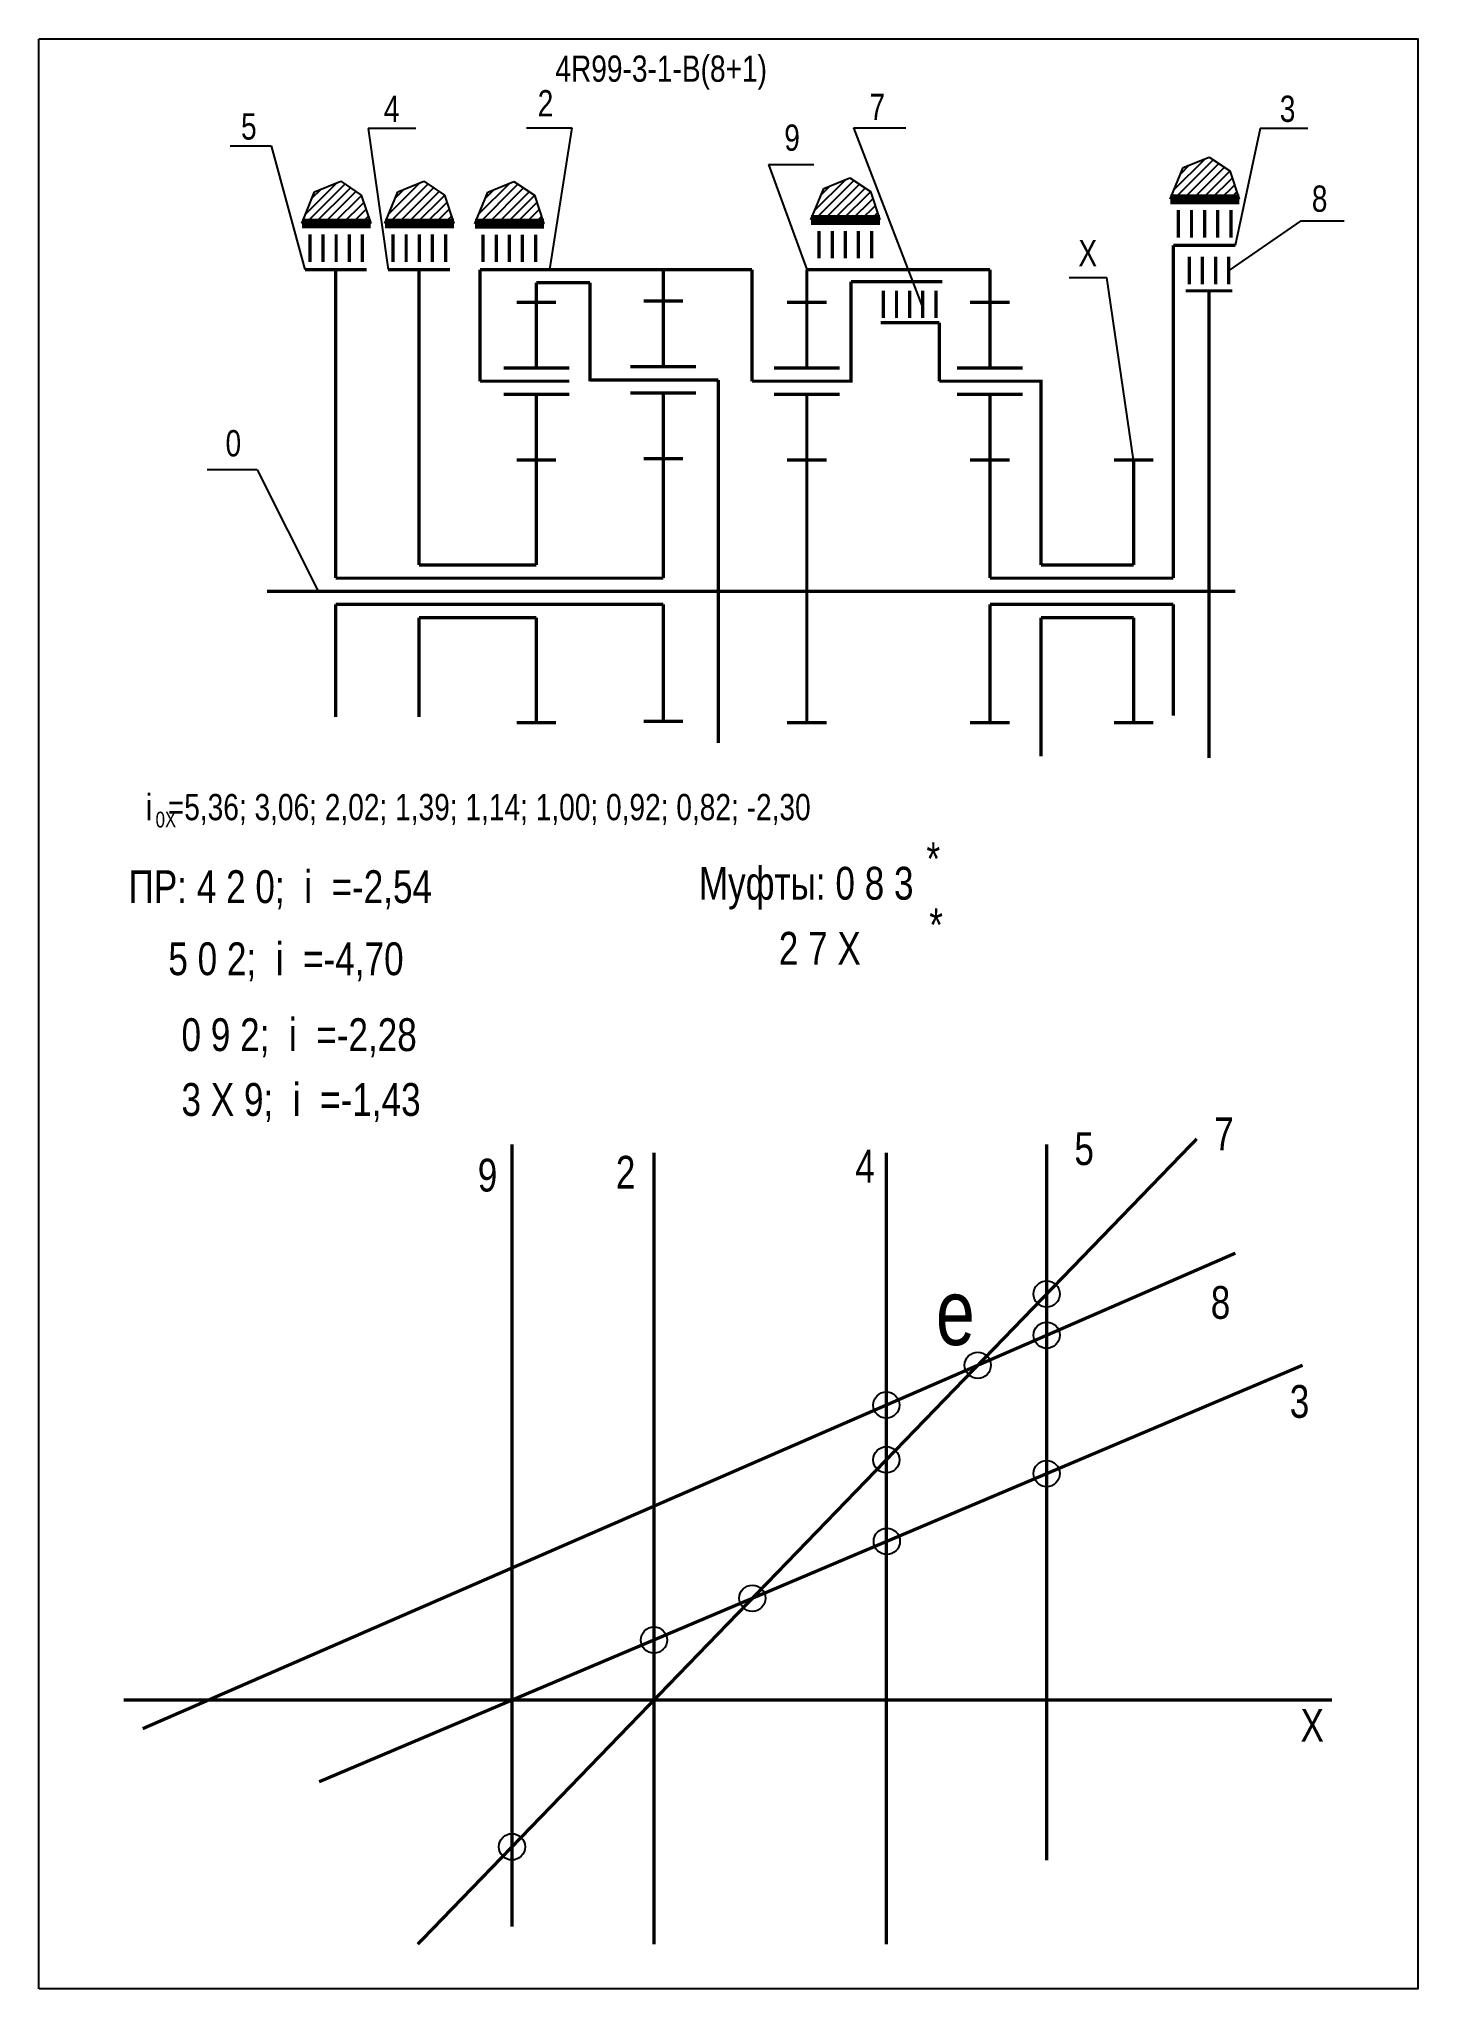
# Model space of a CAD drawing. Extents: x -361 to -151, y 153 to 450.
import ezdxf

# ---------------------------------------------------------------- set-up
doc = ezdxf.new("R2010")
doc.units = 0
doc.header["$LTSCALE"] = 15
doc.layers.add('DIM', color=92, linetype='CONTINUOUS')
doc.layers.add('MAIN', color=5, linetype='CONTINUOUS')
doc.styles.add('AMK', font='amk.shx', dxfattribs={"width": 0.8})

msp = doc.modelspace()

# ---------------------------------------------------------------- hatches: boundary and pattern name
at = {"layer": 'DIM'}
h = msp.add_hatch(dxfattribs=at)
h.set_pattern_fill('_USER', color=0, angle=45, style=0, pattern_type=0)
h.set_pattern_definition([(45, (63.22, -0.2431), (-0.7071068, 0.7071068), [])])
h.paths.add_polyline_path([(-187.08, 430.28), (-189.02, 425.46), (-178.52, 425.46), (-179.97, 429.78), (-183.09, 431.89)])
h = msp.add_hatch(dxfattribs=at)
h.set_pattern_fill('_USER', color=0, angle=45, style=0, pattern_type=0)
h.set_pattern_definition([(45, (-69.0393, -3.9415), (-0.7071068, 0.7071068), [])])
h.paths.add_polyline_path([(-319.34, 426.58), (-321.28, 421.76), (-310.78, 421.76), (-312.23, 426.08), (-315.35, 428.2)])
h = msp.add_hatch(dxfattribs=at)
h.set_pattern_fill('_USER', color=0, angle=45, style=0, pattern_type=0)
h.set_pattern_definition([(45, (-56.3793, -3.9415), (-0.7071068, 0.7071068), [])])
h.paths.add_polyline_path([(-306.68, 426.58), (-308.62, 421.76), (-298.12, 421.76), (-299.57, 426.08), (-302.69, 428.2)])
h = msp.add_hatch(dxfattribs=at)
h.set_pattern_fill('_USER', color=0, angle=45, style=0, pattern_type=0)
h.set_pattern_definition([(45, (-42.6759, -3.9611), (-0.7071068, 0.7071068), [])])
h.paths.add_polyline_path([(-292.97, 426.56), (-294.92, 421.74), (-284.42, 421.74), (-285.87, 426.06), (-288.98, 428.18)])
h = msp.add_hatch(dxfattribs=at)
h.set_pattern_fill('_USER', color=0, angle=45, style=0, pattern_type=0)
h.set_pattern_definition([(45, (8.4927, -3.4035), (-0.7071068, 0.7071068), [])])
h.paths.add_polyline_path([(-241.8, 427.12), (-243.75, 422.3), (-233.25, 422.3), (-234.7, 426.62), (-237.82, 428.73)])

# ---------------------------------------------------------------- linework, layer by layer
at = {"layer": 'DIM', "color": 0}
for p, q in [((-303.9, 436.21), (-311.16, 436.21)), ((-311.16, 436.21), (-308.15, 414.74)), ((-287.08, 436.36), (-280.17, 436.36)), ((-280.17, 436.36), (-283.54, 414.74)), ((-237.25, 436.35), (-229.3, 436.35)), ((-237.25, 436.35), (-226.72, 408.85)), ((-175.34, 436.21), (-179.14, 418.44)), ((-168.08, 436.21), (-175.34, 436.21)), ((-332.17, 433.59), (-325.94, 433.59)), ((-325.94, 433.59), (-320.81, 414.74)), ((-250.23, 430.77), (-243.31, 430.77)), ((-250.23, 430.77), (-244.37, 414.74)), ((-187.08, 430.28), (-183.09, 431.89)), ((-183.09, 431.89), (-179.97, 429.78)), ((-319.34, 426.58), (-315.35, 428.2)), ((-315.35, 428.2), (-312.23, 426.08)), ((-306.68, 426.58), (-302.69, 428.2)), ((-302.69, 428.2), (-299.57, 426.08)), ((-292.97, 426.56), (-288.98, 428.18)), ((-288.98, 428.18), (-285.87, 426.06)), ((-241.8, 427.12), (-237.82, 428.73)), ((-237.82, 428.73), (-234.7, 426.62)), ((-189.02, 425.46), (-187.08, 430.28)), ((-179.97, 429.78), (-178.52, 425.46)), ((-321.28, 421.76), (-319.34, 426.58)), ((-312.23, 426.08), (-310.78, 421.76)), ((-308.62, 421.76), (-306.68, 426.58)), ((-299.57, 426.08), (-298.12, 421.76)), ((-294.92, 421.74), (-292.97, 426.56)), ((-285.87, 426.06), (-284.42, 421.74)), ((-243.75, 422.3), (-241.8, 427.12)), ((-234.7, 426.62), (-233.25, 422.3)), ((-169.12, 422.16), (-180.13, 414.61)), ((-169.12, 422.16), (-162.56, 422.16)), ((-204.4, 413.52), (-198.68, 413.52)), ((-194.62, 385.75), (-198.68, 413.52)), ((-328.07, 384.23), (-335.68, 384.23)), ((-328.07, 384.23), (-318.8, 365.75))]:
    msp.add_line(p, q, dxfattribs=at)
at = {"layer": 'DIM', "color": 0, "const_width": 0.5}
for points in [[(-188.55, 367.75), (-188.55, 418.44)], [(-316.11, 367.75), (-316.11, 414.74)], [(-303.45, 369.75), (-303.45, 414.74)], [(-294.13, 397.75), (-294.13, 414.74)], [(-294.13, 414.74), (-266.24, 414.74)], [(-277.41, 412.75), (-285.55, 412.75)], [(-277.41, 412.75), (-277.41, 397.75)], [(-266.24, 414.74), (-252.74, 414.74)], [(-252.74, 397.75), (-252.74, 414.74)], [(-244.37, 414.74), (-216.5, 414.74)], [(-239.6, 397.75), (-237.64, 397.75), (-237.64, 412.89)], [(-237.64, 412.89), (-223.76, 412.89)], [(-186.68, 411.51), (-179.55, 411.51)], [(-183.12, 411.51), (-183.12, 340.37)], [(-233.15, 406.67), (-224.2, 406.67)], [(-224.2, 406.67), (-224.2, 397.75)], [(-257.86, 397.95), (-257.86, 342.65)], [(-211.67, 397.75), (-208.7, 397.75), (-208.7, 369.75)], [(-326.57, 365.75), (-266.73, 365.75)], [(-316.11, 367.75), (-266.24, 367.75)], [(-303.45, 365.75), (-244.37, 365.75)], [(-244.37, 365.75), (-179.14, 365.75)], [(-216.5, 367.75), (-188.55, 367.75)], [(-316.11, 363.75), (-266.24, 363.75)], [(-316.11, 346.62), (-316.11, 363.75)], [(-216.5, 363.75), (-188.55, 363.75)], [(-188.55, 346.82), (-188.55, 363.75)], [(-303.45, 346.62), (-303.45, 361.75)], [(-208.7, 361.75), (-208.7, 340.59)], [(-184.99, 282.35), (-303.62, 159.69)], [(-289.28, 281.5), (-289.28, 162.38)], [(-267.66, 159.68), (-267.66, 280.23)], [(-179.11, 264.94), (-345.51, 192.52)], [(-318.65, 184.43), (-168.87, 247.87)], [(-348.42, 196.87), (-164.39, 196.87)]]:
    msp.add_lwpolyline(points, dxfattribs=at)
at = {"layer": 'DIM', "color": 0}
for points in [[(-303.45, 369.75, 0.5, 0.5, 0), (-285.55, 369.75, 0.5, 0.5, 0)], [(-208.7, 369.75, 0.5, 0.5, 0), (-194.62, 369.75, 0.5, 0.5, 0)], [(-303.45, 365.75, 0.5, 0.5, 0), (-285.55, 365.75, 0.5, 0.5, 0)], [(-303.45, 361.75, 0.5, 0.5, 0), (-285.55, 361.75, 0.5, 0.5, 0)], [(-208.7, 361.75, 0.5, 0.5, 0), (-194.62, 361.75, 0.5, 0.5, 0)], [(-232.26, 159.68, 0.5, 0.5, 0), (-232.26, 280.23, 0.5, 0.5, 0)], [(-207.85, 281.5, 0.5, 0.5, 0), (-207.85, 172.47, 0.5, 0.5, 0)]]:
    msp.add_lwpolyline(points, format="xyseb", dxfattribs=at)
for centre in [(-207.85, 258.72), (-207.85, 252.44), (-218.34, 247.87), (-232.26, 241.81), (-232.26, 233.47), (-207.85, 231.36), (-232.19, 221.05), (-252.67, 212.38), (-267.66, 206.02), (-289.28, 174.52)]:
    msp.add_circle(centre, 2, dxfattribs=at)
at = {"layer": 'MAIN'}
for points in [[(-361.31, 152.87), (-361.31, 449.87)], [(-361.3, 449.87), (-151.3, 449.87), (-151.3, 152.87), (-361.3, 152.87)]]:
    msp.add_lwpolyline(points, dxfattribs=at)
at = {"layer": 'MAIN', "color": 0}
for points, const_width in [([(-189.02, 425.46), (-178.52, 425.46)], 1.5), ([(-321.28, 421.76), (-310.78, 421.76)], 1.5), ([(-308.62, 421.76), (-298.12, 421.76)], 1.5), ([(-294.92, 421.74), (-284.42, 421.74)], 1.5), ([(-243.75, 422.3), (-233.25, 422.3)], 1.5), ([(-179.79, 423.81), (-179.79, 419.61)], 0.5), ([(-312.05, 420.11), (-312.05, 415.91)], 0.5), ([(-299.39, 420.11), (-299.39, 415.91)], 0.5), ([(-285.68, 420.09), (-285.68, 415.89)], 0.5), ([(-234.51, 420.64), (-234.51, 416.45)], 0.5), ([(-188.55, 418.44), (-179.14, 418.44)], 0.5), ([(-320.81, 414.74), (-311.4, 414.74)], 0.5), ([(-308.15, 414.74), (-298.74, 414.74)], 0.5), ([(-285.55, 409.75), (-285.55, 412.75)], 0.5), ([(-266.24, 409.95), (-266.24, 414.74)], 0.5), ([(-244.37, 409.75), (-244.37, 414.74)], 0.5), ([(-216.5, 399.75), (-216.5, 414.74)], 0.5), ([(-285.55, 409.75), (-288.55, 409.75)], 0.5), ([(-285.55, 399.75), (-285.55, 409.75)], 0.5), ([(-285.55, 409.75), (-282.55, 409.75)], 0.5), ([(-266.24, 409.95), (-269.24, 409.95)], 0.5), ([(-266.24, 399.95), (-266.24, 409.95)], 0.5), ([(-266.24, 409.95), (-263.24, 409.95)], 0.5), ([(-244.37, 409.75), (-247.37, 409.75)], 0.5), ([(-244.37, 399.75), (-244.37, 409.75)], 0.5), ([(-244.37, 409.75), (-241.37, 409.75)], 0.5), ([(-224.72, 411.56), (-224.72, 407.37)], 0.5), ([(-216.5, 409.75), (-219.5, 409.75)], 0.5), ([(-216.5, 409.75), (-213.5, 409.75)], 0.5), ([(-280.55, 397.75), (-294.13, 397.75)], 0.5), ([(-257.86, 397.95), (-277.41, 397.95)], 0.5), ([(-239.6, 397.75), (-252.74, 397.75)], 0.5), ([(-211.67, 397.75), (-224.2, 397.75)], 0.5), ([(-285.55, 395.75), (-290.55, 395.75)], 0.5), ([(-285.55, 385.75), (-285.55, 395.75), (-280.55, 395.75)], 0.5), ([(-266.24, 395.95), (-271.24, 395.95)], 0.5), ([(-266.24, 385.95), (-266.24, 395.95), (-261.24, 395.95)], 0.5), ([(-244.37, 395.75), (-249.37, 395.75)], 0.5), ([(-244.37, 385.75), (-244.37, 395.75), (-239.37, 395.75)], 0.5), ([(-216.5, 395.75), (-221.5, 395.75)], 0.5), ([(-216.5, 385.75), (-216.5, 395.75), (-211.5, 395.75)], 0.5), ([(-266.24, 385.95), (-269.24, 385.95)], 0.5), ([(-266.24, 367.75), (-266.24, 385.95)], 0.5), ([(-266.24, 385.95), (-263.24, 385.95)], 0.5), ([(-285.55, 385.75), (-288.55, 385.75)], 0.5), ([(-285.55, 369.75), (-285.55, 385.75)], 0.5), ([(-285.55, 385.75), (-282.55, 385.75)], 0.5), ([(-244.37, 385.75), (-247.37, 385.75)], 0.5), ([(-244.37, 365.75), (-244.37, 385.75)], 0.5), ([(-244.37, 385.75), (-241.37, 385.75)], 0.5), ([(-216.5, 385.75), (-219.5, 385.75)], 0.5), ([(-216.5, 367.75), (-216.5, 385.75)], 0.5), ([(-216.5, 385.75), (-213.5, 385.75)], 0.5), ([(-194.62, 385.75), (-197.62, 385.75)], 0.5), ([(-194.62, 369.75), (-194.62, 385.75)], 0.5), ([(-194.62, 385.75), (-191.62, 385.75)], 0.5), ([(-244.37, 365.75), (-244.37, 345.75)], 0.5), ([(-266.24, 363.75), (-266.24, 345.95)], 0.5), ([(-216.5, 363.75), (-216.5, 345.75)], 0.5), ([(-285.55, 361.75), (-285.55, 345.75)], 0.5), ([(-194.62, 361.75), (-194.62, 345.75)], 0.5), ([(-285.55, 345.75), (-288.55, 345.75)], 0.5), ([(-285.55, 345.75), (-282.55, 345.75)], 0.5), ([(-266.24, 345.95), (-269.24, 345.95)], 0.5), ([(-266.24, 345.95), (-263.24, 345.95)], 0.5), ([(-244.37, 345.75), (-247.37, 345.75)], 0.5), ([(-244.37, 345.75), (-241.37, 345.75)], 0.5), ([(-216.5, 345.75), (-219.5, 345.75)], 0.5), ([(-216.5, 345.75), (-213.5, 345.75)], 0.5), ([(-194.62, 345.75), (-197.62, 345.75)], 0.5), ([(-194.62, 345.75), (-191.62, 345.75)], 0.5)]:
    msp.add_lwpolyline(points, dxfattribs=dict(at, const_width=const_width))
for points in [[(-187.79, 423.81, 0.5, 0.5, 0), (-187.79, 419.61, 0.5, 0.5, 0)], [(-185.79, 423.81, 0.5, 0.5, 0), (-185.79, 419.61, 0.5, 0.5, 0)], [(-183.79, 423.81, 0.5, 0.5, 0), (-183.79, 419.61, 0.5, 0.5, 0)], [(-181.79, 423.81, 0.5, 0.5, 0), (-181.79, 419.61, 0.5, 0.5, 0)], [(-320.05, 420.11, 0.5, 0.5, 0), (-320.05, 415.91, 0.5, 0.5, 0)], [(-318.05, 420.11, 0.5, 0.5, 0), (-318.05, 415.91, 0.5, 0.5, 0)], [(-316.05, 420.11, 0.5, 0.5, 0), (-316.05, 415.91, 0.5, 0.5, 0)], [(-314.05, 420.11, 0.5, 0.5, 0), (-314.05, 415.91, 0.5, 0.5, 0)], [(-307.39, 420.11, 0.5, 0.5, 0), (-307.39, 415.91, 0.5, 0.5, 0)], [(-305.39, 420.11, 0.5, 0.5, 0), (-305.39, 415.91, 0.5, 0.5, 0)], [(-303.39, 420.11, 0.5, 0.5, 0), (-303.39, 415.91, 0.5, 0.5, 0)], [(-301.39, 420.11, 0.5, 0.5, 0), (-301.39, 415.91, 0.5, 0.5, 0)], [(-293.68, 420.09, 0.5, 0.5, 0), (-293.68, 415.89, 0.5, 0.5, 0)], [(-291.68, 420.09, 0.5, 0.5, 0), (-291.68, 415.89, 0.5, 0.5, 0)], [(-289.68, 420.09, 0.5, 0.5, 0), (-289.68, 415.89, 0.5, 0.5, 0)], [(-287.68, 420.09, 0.5, 0.5, 0), (-287.68, 415.89, 0.5, 0.5, 0)], [(-242.51, 420.64, 0.5, 0.5, 0), (-242.51, 416.45, 0.5, 0.5, 0)], [(-240.51, 420.64, 0.5, 0.5, 0), (-240.51, 416.45, 0.5, 0.5, 0)], [(-238.51, 420.64, 0.5, 0.5, 0), (-238.51, 416.45, 0.5, 0.5, 0)], [(-236.51, 420.64, 0.5, 0.5, 0), (-236.51, 416.45, 0.5, 0.5, 0)], [(-186.13, 416.71, 0.5, 0.5, 0), (-186.13, 412.51, 0.5, 0.5, 0)], [(-184.13, 416.71, 0.5, 0.5, 0), (-184.13, 412.51, 0.5, 0.5, 0)], [(-182.13, 416.71, 0.5, 0.5, 0), (-182.13, 412.51, 0.5, 0.5, 0)], [(-180.13, 416.71, 0.5, 0.5, 0), (-180.13, 412.51, 0.5, 0.5, 0)], [(-232.72, 411.56, 0.5, 0.5, 0), (-232.72, 407.37, 0.5, 0.5, 0)], [(-230.72, 411.56, 0.5, 0.5, 0), (-230.72, 407.37, 0.5, 0.5, 0)], [(-228.72, 411.56, 0.5, 0.5, 0), (-228.72, 407.37, 0.5, 0.5, 0)], [(-226.72, 411.56, 0.5, 0.5, 0), (-226.72, 407.37, 0.5, 0.5, 0)], [(-280.55, 399.75, 0.5, 0.5, 0), (-290.55, 399.75, 0.5, 0.5, 0)], [(-261.24, 399.95, 0.5, 0.5, 0), (-271.24, 399.95, 0.5, 0.5, 0)], [(-239.37, 399.75, 0.5, 0.5, 0), (-249.37, 399.75, 0.5, 0.5, 0)], [(-211.5, 399.75, 0.5, 0.5, 0), (-221.5, 399.75, 0.5, 0.5, 0)]]:
    msp.add_lwpolyline(points, format="xyseb", dxfattribs=at)

# ---------------------------------------------------------------- texts
at = {"layer": 'DIM', "color": 0, "style": 'AMK', "width": 0.8}
for s, height, p in [('4R99-3-1-B(8+1)', 4, (-282.67, 443.35)), ('4', 4, (-308.8, 437.24)), ('2', 4, (-285.36, 438.08)), ('7', 4, (-234.84, 437.53)), ('3', 4, (-172.35, 437.24)), ('5', 4, (-330.54, 434.55)), ('9', 4, (-247.81, 432.84)), ('8', 4, (-167.47, 423.55)), ('X', 4, (-203.02, 415.25)), ('0', 4, (-332.9, 386.3)), ('i  =5,36; 3,06; 2,02; 1,39; 1,14; 1,00; 0,92; 0,82; -2,30', 4, (-345.02, 330.88)), ('0X', 2.4, (-343.55, 329.78)), ('*', 5, (-226.16, 322.51)), ('Муфты: 0 8 3', 5, (-260.82, 318.78)), (' ПР: 4 2 0;  i  =-2,54', 5, (-349.15, 318.26)), ('*', 5, (-225.73, 312.44)), ('     5 0 2;  i  =-4,70', 5, (-349.04, 307.28)), ('       2 7 X', 5, (-259.05, 308.87)), ('    0 9 2;  i  =-2,28', 5, (-345.55, 295.72)), ('    3 X 9;  i  =-1,43', 5, (-345.55, 285.85)), ('7', 5, (-182.34, 280.62)), ('5', 5, (-203.63, 278.36)), ('9', 5, (-294.49, 274.33)), ('2', 5, (-273.46, 274.76)), ('4', 5, (-236.99, 275.68)), ('e', 10, (-224.72, 250.94)), ('8', 5, (-182.86, 254.94)), ('3', 5, (-170.83, 239.86)), ('X', 5, (-169.19, 190.52))]:
    msp.add_text(s, height=height, dxfattribs=at).set_placement(p)

doc.saveas('drawing.dxf')
